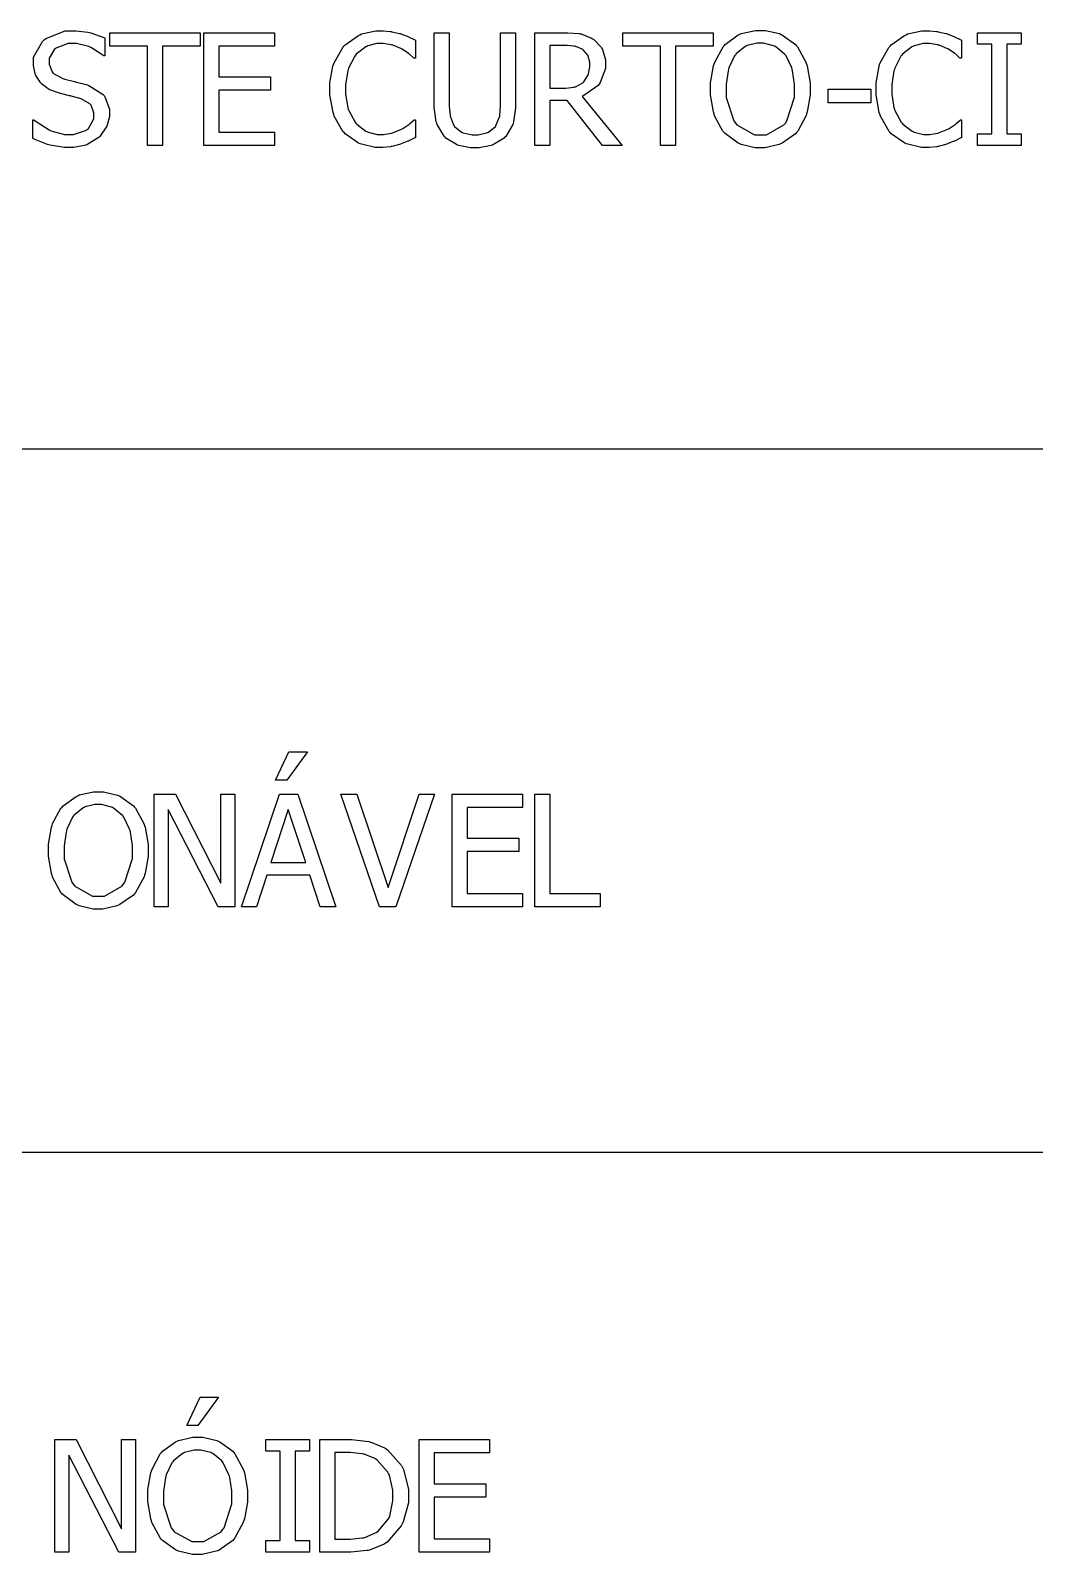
# Model space of a CAD drawing. Header units: millimetres. Extents: x 1974 to 2099, y 1386 to 1555.
# Drawn here: x 2073.512 to 2075.019, y 1483.985 to 1486.272 of the extents above; entities that cross this region are included whole.
import ezdxf

# ---------------------------------------------------------------- set-up
doc = ezdxf.new("R2010")
doc.units = ezdxf.units.MM
doc.layers.add('TEXTO', color=4, linetype='Continuous')

msp = doc.modelspace()

# ---------------------------------------------------------------- linework, layer by layer
at = {"layer": 'TEXTO', "color": 0}
for p, q in [((2073.5352, 1486.2602), (2073.5639, 1486.2717)), ((2073.5639, 1486.2717), (2073.5735, 1486.2717)), ((2073.5735, 1486.2717), (2073.5802, 1486.2717)), ((2073.5802, 1486.2717), (2073.5982, 1486.2694)), ((2073.5982, 1486.2694), (2073.6004, 1486.2689)), ((2073.6004, 1486.2689), (2073.6024, 1486.2684)), ((2073.6024, 1486.2684), (2073.6219, 1486.2617)), ((2073.6308, 1486.2486), (2073.6308, 1486.2686)), ((2073.6308, 1486.2686), (2073.7666, 1486.2686)), ((2073.7666, 1486.2686), (2073.7666, 1486.2486)), ((2073.7722, 1486.0997), (2073.7722, 1486.2686)), ((2073.7722, 1486.2686), (2073.8779, 1486.2686)), ((2073.8779, 1486.2686), (2073.8779, 1486.2486)), ((2073.984, 1486.2504), (2074.004, 1486.2647)), ((2074.004, 1486.2647), (2074.0063, 1486.2657)), ((2074.0063, 1486.2657), (2074.0086, 1486.2668)), ((2074.0086, 1486.2668), (2074.0301, 1486.2717)), ((2074.0301, 1486.2717), (2074.0373, 1486.2717)), ((2074.0373, 1486.2717), (2074.0413, 1486.2717)), ((2074.0413, 1486.2717), (2074.0519, 1486.2707)), ((2074.0519, 1486.2707), (2074.0532, 1486.2704)), ((2074.0532, 1486.2704), (2074.0544, 1486.2702)), ((2074.0544, 1486.2702), (2074.0659, 1486.2676)), ((2074.0659, 1486.2676), (2074.067, 1486.2673)), ((2074.067, 1486.2673), (2074.0679, 1486.2671)), ((2074.0679, 1486.2671), (2074.0773, 1486.2635)), ((2074.0773, 1486.2635), (2074.0782, 1486.263)), ((2074.0782, 1486.263), (2074.0791, 1486.2626)), ((2074.0791, 1486.2626), (2074.0885, 1486.2579)), ((2074.1179, 1486.1633), (2074.1179, 1486.2686)), ((2074.1179, 1486.2686), (2074.1403, 1486.2686)), ((2074.1403, 1486.2686), (2074.1403, 1486.1633)), ((2074.2175, 1486.1627), (2074.2175, 1486.2686)), ((2074.2175, 1486.2686), (2074.24, 1486.2686)), ((2074.24, 1486.2686), (2074.24, 1486.1633)), ((2074.269, 1486.0997), (2074.269, 1486.2686)), ((2074.269, 1486.2686), (2074.3125, 1486.2686)), ((2074.3125, 1486.2686), (2074.3185, 1486.2686)), ((2074.3185, 1486.2686), (2074.3352, 1486.2673)), ((2074.3352, 1486.2673), (2074.3369, 1486.2671)), ((2074.3369, 1486.2671), (2074.3384, 1486.2668)), ((2074.3384, 1486.2668), (2074.3539, 1486.2607)), ((2074.4007, 1486.2486), (2074.4007, 1486.2686)), ((2074.4007, 1486.2686), (2074.5366, 1486.2686)), ((2074.5366, 1486.2686), (2074.5366, 1486.2486)), ((2074.5544, 1486.2511), (2074.5741, 1486.2653)), ((2074.5741, 1486.2653), (2074.5764, 1486.2663)), ((2074.5764, 1486.2663), (2074.5786, 1486.2673)), ((2074.5786, 1486.2673), (2074.6, 1486.2721)), ((2074.6, 1486.2721), (2074.6072, 1486.2721)), ((2074.6072, 1486.2721), (2074.6149, 1486.2721)), ((2074.6149, 1486.2721), (2074.636, 1486.2673)), ((2074.636, 1486.2673), (2074.6383, 1486.2662)), ((2074.6383, 1486.2662), (2074.6405, 1486.2652)), ((2074.6405, 1486.2652), (2074.6599, 1486.2511)), ((2074.8036, 1486.2504), (2074.8236, 1486.2647)), ((2074.8236, 1486.2647), (2074.8259, 1486.2657)), ((2074.8259, 1486.2657), (2074.8281, 1486.2668)), ((2074.8281, 1486.2668), (2074.8497, 1486.2717)), ((2074.8497, 1486.2717), (2074.8569, 1486.2717)), ((2074.8569, 1486.2717), (2074.8608, 1486.2717)), ((2074.8608, 1486.2717), (2074.8715, 1486.2707)), ((2074.8715, 1486.2707), (2074.8728, 1486.2704)), ((2074.8728, 1486.2704), (2074.874, 1486.2702)), ((2074.874, 1486.2702), (2074.8856, 1486.2676)), ((2074.8856, 1486.2676), (2074.8867, 1486.2673)), ((2074.8867, 1486.2673), (2074.8875, 1486.2671)), ((2074.8875, 1486.2671), (2074.8968, 1486.2635)), ((2074.8968, 1486.2635), (2074.8978, 1486.263)), ((2074.8978, 1486.263), (2074.8987, 1486.2626)), ((2074.8987, 1486.2626), (2074.9081, 1486.2579)), ((2074.9329, 1486.2514), (2074.9329, 1486.2686)), ((2074.9329, 1486.2686), (2074.9985, 1486.2686)), ((2074.9985, 1486.2686), (2074.9985, 1486.2514)), ((2073.5166, 1486.232), (2073.5299, 1486.2555)), ((2073.5299, 1486.2555), (2073.5326, 1486.2578)), ((2073.5326, 1486.2578), (2073.5352, 1486.2602)), ((2073.548, 1486.2438), (2073.54, 1486.2303)), ((2073.5497, 1486.245), (2073.548, 1486.2438)), ((2073.5513, 1486.2462), (2073.5497, 1486.245)), ((2073.5686, 1486.2523), (2073.5513, 1486.2462)), ((2073.5749, 1486.2523), (2073.5686, 1486.2523)), ((2073.5809, 1486.2523), (2073.5749, 1486.2523)), ((2073.5993, 1486.2478), (2073.5809, 1486.2523)), ((2073.6014, 1486.2468), (2073.5993, 1486.2478)), ((2073.6035, 1486.2459), (2073.6014, 1486.2468)), ((2073.6207, 1486.2352), (2073.6035, 1486.2459)), ((2073.6219, 1486.2617), (2073.6237, 1486.2609)), ((2073.6237, 1486.2609), (2073.6237, 1486.2339)), ((2073.6875, 1486.2486), (2073.6308, 1486.2486)), ((2073.6875, 1486.0997), (2073.6875, 1486.2486)), ((2073.7666, 1486.2486), (2073.71, 1486.2486)), ((2073.71, 1486.2486), (2073.71, 1486.0997)), ((2073.8779, 1486.2486), (2073.7947, 1486.2486)), ((2073.7947, 1486.2486), (2073.7947, 1486.2024)), ((2073.9675, 1486.2236), (2073.9806, 1486.2465)), ((2073.9806, 1486.2465), (2073.9824, 1486.2484)), ((2073.9824, 1486.2484), (2073.984, 1486.2504)), ((2074.015, 1486.2475), (2074.0009, 1486.2365)), ((2074.0166, 1486.2481), (2074.015, 1486.2475)), ((2074.0182, 1486.2489), (2074.0166, 1486.2481)), ((2074.0319, 1486.2525), (2074.0182, 1486.2489)), ((2074.0371, 1486.2525), (2074.0319, 1486.2525)), ((2074.0412, 1486.2525), (2074.0371, 1486.2525)), ((2074.0534, 1486.2507), (2074.0412, 1486.2525)), ((2074.0547, 1486.2502), (2074.0534, 1486.2507)), ((2074.0559, 1486.2499), (2074.0547, 1486.2502)), ((2074.0677, 1486.245), (2074.0559, 1486.2499)), ((2074.0687, 1486.2445), (2074.0677, 1486.245)), ((2074.0698, 1486.2439), (2074.0687, 1486.2445)), ((2074.0793, 1486.2376), (2074.0698, 1486.2439)), ((2074.0885, 1486.2579), (2074.0895, 1486.2573)), ((2074.0895, 1486.2573), (2074.0895, 1486.2303)), ((2074.3137, 1486.2493), (2074.2914, 1486.2493)), ((2074.2914, 1486.2493), (2074.2914, 1486.1855)), ((2074.3173, 1486.2493), (2074.3137, 1486.2493)), ((2074.3283, 1486.2483), (2074.3173, 1486.2493)), ((2074.3294, 1486.2481), (2074.3283, 1486.2483)), ((2074.3305, 1486.2478), (2074.3294, 1486.2481)), ((2074.3397, 1486.2442), (2074.3305, 1486.2478)), ((2074.3406, 1486.2435), (2074.3397, 1486.2442)), ((2074.3414, 1486.243), (2074.3406, 1486.2435)), ((2074.3481, 1486.2352), (2074.3414, 1486.243)), ((2074.3539, 1486.2607), (2074.3555, 1486.2597)), ((2074.3555, 1486.2597), (2074.3569, 1486.2588)), ((2074.3569, 1486.2588), (2074.3686, 1486.2466)), ((2074.3686, 1486.2466), (2074.3695, 1486.245)), ((2074.3695, 1486.245), (2074.3703, 1486.2435)), ((2074.3703, 1486.2435), (2074.3747, 1486.2281)), ((2074.4575, 1486.2486), (2074.4007, 1486.2486)), ((2074.4575, 1486.0997), (2074.4575, 1486.2486)), ((2074.5366, 1486.2486), (2074.4799, 1486.2486)), ((2074.4799, 1486.2486), (2074.4799, 1486.0997)), ((2074.5387, 1486.2243), (2074.5512, 1486.2473)), ((2074.5512, 1486.2473), (2074.5528, 1486.2492)), ((2074.5528, 1486.2492), (2074.5544, 1486.2511)), ((2074.5844, 1486.2478), (2074.5709, 1486.2368)), ((2074.5859, 1486.2485), (2074.5844, 1486.2478)), ((2074.5874, 1486.2493), (2074.5859, 1486.2485)), ((2074.6019, 1486.2528), (2074.5874, 1486.2493)), ((2074.6073, 1486.2528), (2074.6019, 1486.2528)), ((2074.6121, 1486.2528), (2074.6073, 1486.2528)), ((2074.6269, 1486.2492), (2074.6121, 1486.2528)), ((2074.6286, 1486.2484), (2074.6269, 1486.2492)), ((2074.6301, 1486.2478), (2074.6286, 1486.2484)), ((2074.6435, 1486.2367), (2074.6301, 1486.2478)), ((2074.6599, 1486.2511), (2074.6616, 1486.2492)), ((2074.6616, 1486.2492), (2074.6631, 1486.2473)), ((2074.6616, 1486.2492), (2074.6616, 1486.2492)), ((2074.6631, 1486.2473), (2074.6756, 1486.2245)), ((2074.7871, 1486.2236), (2074.8002, 1486.2465)), ((2074.8002, 1486.2465), (2074.8019, 1486.2484)), ((2074.8019, 1486.2484), (2074.8036, 1486.2504)), ((2074.8346, 1486.2475), (2074.8205, 1486.2365)), ((2074.8362, 1486.2481), (2074.8346, 1486.2475)), ((2074.8378, 1486.2489), (2074.8362, 1486.2481)), ((2074.8515, 1486.2525), (2074.8378, 1486.2489)), ((2074.8567, 1486.2525), (2074.8515, 1486.2525)), ((2074.8608, 1486.2525), (2074.8567, 1486.2525)), ((2074.873, 1486.2507), (2074.8608, 1486.2525)), ((2074.8742, 1486.2502), (2074.873, 1486.2507)), ((2074.8755, 1486.2499), (2074.8742, 1486.2502)), ((2074.8872, 1486.245), (2074.8755, 1486.2499)), ((2074.8883, 1486.2445), (2074.8872, 1486.245)), ((2074.8894, 1486.2439), (2074.8883, 1486.2445)), ((2074.8989, 1486.2376), (2074.8894, 1486.2439)), ((2074.9081, 1486.2579), (2074.9091, 1486.2573)), ((2074.9091, 1486.2573), (2074.9091, 1486.2303)), ((2074.9545, 1486.2514), (2074.9329, 1486.2514)), ((2074.9545, 1486.117), (2074.9545, 1486.2514)), ((2074.9985, 1486.2514), (2074.977, 1486.2514)), ((2074.977, 1486.2514), (2074.977, 1486.117)), ((2073.5166, 1486.2234), (2073.5166, 1486.232)), ((2073.5166, 1486.2194), (2073.5166, 1486.2234)), ((2073.519, 1486.2072), (2073.5166, 1486.2194)), ((2073.54, 1486.2303), (2073.54, 1486.2257)), ((2073.54, 1486.2257), (2073.54, 1486.2214)), ((2073.54, 1486.2214), (2073.5447, 1486.2098)), ((2073.6221, 1486.2339), (2073.6207, 1486.2352)), ((2073.6237, 1486.2339), (2073.6221, 1486.2339)), ((2073.9613, 1486.1933), (2073.9657, 1486.2183)), ((2073.9657, 1486.2183), (2073.9667, 1486.2209)), ((2073.9667, 1486.2209), (2073.9675, 1486.2236)), ((2073.9985, 1486.2337), (2073.9893, 1486.2157)), ((2073.9998, 1486.235), (2073.9985, 1486.2337)), ((2074.0009, 1486.2365), (2073.9998, 1486.235)), ((2074.0801, 1486.2369), (2074.0793, 1486.2376)), ((2074.0808, 1486.2363), (2074.0801, 1486.2369)), ((2074.0872, 1486.2307), (2074.0808, 1486.2363)), ((2074.0876, 1486.2303), (2074.0872, 1486.2307)), ((2074.0895, 1486.2303), (2074.0876, 1486.2303)), ((2074.3486, 1486.2342), (2074.3481, 1486.2352)), ((2074.349, 1486.2333), (2074.3486, 1486.2342)), ((2074.3512, 1486.2243), (2074.349, 1486.2333)), ((2074.3493, 1486.2068), (2074.3512, 1486.2176)), ((2074.3512, 1486.2211), (2074.3512, 1486.2243)), ((2074.3512, 1486.2176), (2074.3512, 1486.2211)), ((2074.3512, 1486.2211), (2074.3512, 1486.2211)), ((2074.3747, 1486.2281), (2074.3747, 1486.2228)), ((2074.3747, 1486.2228), (2074.3747, 1486.215)), ((2074.5326, 1486.1935), (2074.5369, 1486.219)), ((2074.5369, 1486.219), (2074.5378, 1486.2216)), ((2074.5378, 1486.2216), (2074.5387, 1486.2243)), ((2074.5685, 1486.2339), (2074.56, 1486.2158)), ((2074.5697, 1486.2352), (2074.5685, 1486.2339)), ((2074.5709, 1486.2368), (2074.5697, 1486.2352)), ((2074.6447, 1486.2352), (2074.6435, 1486.2367)), ((2074.6458, 1486.2339), (2074.6447, 1486.2352)), ((2074.6542, 1486.216), (2074.6458, 1486.2339)), ((2074.6756, 1486.2245), (2074.6766, 1486.2217)), ((2074.6766, 1486.2217), (2074.6775, 1486.219)), ((2074.6775, 1486.219), (2074.6819, 1486.1929)), ((2074.7809, 1486.1933), (2074.7853, 1486.2183)), ((2074.7853, 1486.2183), (2074.7862, 1486.2209)), ((2074.7862, 1486.2209), (2074.7871, 1486.2236)), ((2074.8181, 1486.2337), (2074.8088, 1486.2157)), ((2074.8193, 1486.235), (2074.8181, 1486.2337)), ((2074.8205, 1486.2365), (2074.8193, 1486.235)), ((2074.8997, 1486.2369), (2074.8989, 1486.2376)), ((2074.9004, 1486.2363), (2074.8997, 1486.2369)), ((2074.9067, 1486.2307), (2074.9004, 1486.2363)), ((2074.9072, 1486.2303), (2074.9067, 1486.2307)), ((2074.9091, 1486.2303), (2074.9072, 1486.2303)), ((2073.5195, 1486.206), (2073.519, 1486.2072)), ((2073.52, 1486.2047), (2073.5195, 1486.206)), ((2073.5268, 1486.1938), (2073.52, 1486.2047)), ((2073.5277, 1486.1929), (2073.5268, 1486.1938)), ((2073.5447, 1486.2098), (2073.5457, 1486.2086)), ((2073.5457, 1486.2086), (2073.5466, 1486.2076)), ((2073.5466, 1486.2076), (2073.5603, 1486.1998)), ((2073.5603, 1486.1998), (2073.5621, 1486.1993)), ((2073.5621, 1486.1993), (2073.5633, 1486.1991)), ((2073.5633, 1486.1991), (2073.5778, 1486.1955)), ((2073.5778, 1486.1955), (2073.5796, 1486.195)), ((2073.5796, 1486.195), (2073.5812, 1486.1945)), ((2073.5812, 1486.1945), (2073.5956, 1486.1909)), ((2073.7947, 1486.2024), (2073.8722, 1486.2024)), ((2073.8722, 1486.2024), (2073.8722, 1486.1824)), ((2073.988, 1486.2113), (2073.9847, 1486.1909)), ((2073.9887, 1486.2134), (2073.988, 1486.2113)), ((2073.9893, 1486.2157), (2073.9887, 1486.2134)), ((2074.3298, 1486.1876), (2074.3407, 1486.1934)), ((2074.3407, 1486.1934), (2074.3416, 1486.1943)), ((2074.3416, 1486.1943), (2074.3424, 1486.1952)), ((2074.3424, 1486.1952), (2074.3485, 1486.2046)), ((2074.3485, 1486.2046), (2074.3489, 1486.2057)), ((2074.3489, 1486.2057), (2074.3493, 1486.2068)), ((2074.3669, 1486.1938), (2074.3653, 1486.1917)), ((2074.3747, 1486.215), (2074.3669, 1486.1938)), ((2074.5326, 1486.1841), (2074.5326, 1486.1935)), ((2074.5588, 1486.2114), (2074.5559, 1486.191)), ((2074.5594, 1486.2136), (2074.5588, 1486.2114)), ((2074.56, 1486.2158), (2074.5594, 1486.2136)), ((2074.6549, 1486.2138), (2074.6542, 1486.216)), ((2074.6555, 1486.2117), (2074.6549, 1486.2138)), ((2074.6586, 1486.1916), (2074.6555, 1486.2117)), ((2074.8076, 1486.2113), (2074.8043, 1486.1909)), ((2074.8083, 1486.2134), (2074.8076, 1486.2113)), ((2074.8088, 1486.2157), (2074.8083, 1486.2134)), ((2073.5286, 1486.1919), (2073.5277, 1486.1929)), ((2073.5387, 1486.1843), (2073.5286, 1486.1919)), ((2073.5399, 1486.1836), (2073.5387, 1486.1843)), ((2073.5411, 1486.183), (2073.5399, 1486.1836)), ((2073.5541, 1486.1783), (2073.5411, 1486.183)), ((2073.5556, 1486.1779), (2073.5541, 1486.1783)), ((2073.5572, 1486.1775), (2073.5556, 1486.1779)), ((2073.5707, 1486.1742), (2073.5572, 1486.1775)), ((2073.5718, 1486.1739), (2073.5707, 1486.1742)), ((2073.5729, 1486.1737), (2073.5718, 1486.1739)), ((2073.5847, 1486.1705), (2073.5729, 1486.1737)), ((2073.5956, 1486.1909), (2073.5968, 1486.1905)), ((2073.5968, 1486.1905), (2073.5997, 1486.1896)), ((2073.5997, 1486.1896), (2073.6209, 1486.1762)), ((2073.6209, 1486.1762), (2073.6223, 1486.1744)), ((2073.6223, 1486.1744), (2073.6235, 1486.1727)), ((2073.6235, 1486.1727), (2073.6303, 1486.154)), ((2073.8722, 1486.1824), (2073.7947, 1486.1824)), ((2073.7947, 1486.1824), (2073.7947, 1486.1197)), ((2073.9613, 1486.184), (2073.9613, 1486.1933)), ((2073.9613, 1486.1753), (2073.9613, 1486.184)), ((2073.9659, 1486.1491), (2073.9613, 1486.1753)), ((2073.9847, 1486.1909), (2073.9847, 1486.184)), ((2073.9847, 1486.184), (2073.9847, 1486.1765)), ((2073.9847, 1486.1765), (2073.9881, 1486.1563)), ((2074.2914, 1486.1855), (2074.3112, 1486.1855)), ((2074.3112, 1486.1855), (2074.3154, 1486.1855)), ((2074.3154, 1486.1855), (2074.3272, 1486.187)), ((2074.3272, 1486.187), (2074.3285, 1486.1873)), ((2074.3285, 1486.1873), (2074.3298, 1486.1876)), ((2074.3423, 1486.1743), (2074.3396, 1486.1732)), ((2074.3396, 1486.1732), (2074.3997, 1486.0997)), ((2074.3396, 1486.1732), (2074.3396, 1486.1732)), ((2074.3636, 1486.1896), (2074.3423, 1486.1743)), ((2074.3653, 1486.1917), (2074.3636, 1486.1896)), ((2074.5326, 1486.1756), (2074.5326, 1486.1841)), ((2074.5369, 1486.1498), (2074.5326, 1486.1756)), ((2074.5559, 1486.191), (2074.5559, 1486.1841)), ((2074.5559, 1486.1841), (2074.5559, 1486.1714)), ((2074.5559, 1486.1714), (2074.5675, 1486.1363)), ((2074.6469, 1486.1363), (2074.6586, 1486.1722)), ((2074.6586, 1486.1841), (2074.6586, 1486.1916)), ((2074.6586, 1486.1722), (2074.6586, 1486.1841)), ((2074.6586, 1486.1841), (2074.6586, 1486.1841)), ((2074.6819, 1486.1749), (2074.6776, 1486.1498)), ((2074.6819, 1486.1929), (2074.6819, 1486.1841)), ((2074.6819, 1486.1841), (2074.6819, 1486.1749)), ((2074.709, 1486.1634), (2074.709, 1486.1839)), ((2074.709, 1486.1839), (2074.773, 1486.1839)), ((2074.773, 1486.1839), (2074.773, 1486.1634)), ((2074.773, 1486.1839), (2074.773, 1486.1839)), ((2074.7809, 1486.184), (2074.7809, 1486.1933)), ((2074.7809, 1486.1753), (2074.7809, 1486.184)), ((2074.7855, 1486.1491), (2074.7809, 1486.1753)), ((2074.8043, 1486.1909), (2074.8043, 1486.184)), ((2074.8043, 1486.184), (2074.8043, 1486.1765)), ((2074.8043, 1486.1765), (2074.8077, 1486.1563)), ((2073.5861, 1486.1701), (2073.5847, 1486.1705)), ((2073.5878, 1486.1696), (2073.5861, 1486.1701)), ((2073.6011, 1486.1618), (2073.5878, 1486.1696)), ((2073.602, 1486.1608), (2073.6011, 1486.1618)), ((2073.6028, 1486.1598), (2073.602, 1486.1608)), ((2073.6069, 1486.1485), (2073.6028, 1486.1598)), ((2073.6069, 1486.1444), (2073.6069, 1486.1485)), ((2073.6303, 1486.154), (2073.6303, 1486.1478)), ((2073.6303, 1486.1478), (2073.6303, 1486.1429)), ((2073.9669, 1486.1463), (2073.9659, 1486.1491)), ((2073.9881, 1486.1563), (2073.9889, 1486.1541)), ((2073.9889, 1486.1541), (2073.9895, 1486.1521)), ((2073.9895, 1486.1521), (2073.9991, 1486.1344)), ((2074.1179, 1486.1563), (2074.1179, 1486.1633)), ((2074.1208, 1486.1351), (2074.1179, 1486.1563)), ((2074.1403, 1486.1633), (2074.1403, 1486.1584)), ((2074.1403, 1486.1584), (2074.1415, 1486.1449)), ((2074.2163, 1486.1449), (2074.2175, 1486.1583)), ((2074.2175, 1486.1583), (2074.2175, 1486.1627)), ((2074.24, 1486.1558), (2074.237, 1486.1352)), ((2074.24, 1486.1633), (2074.24, 1486.1558)), ((2074.3171, 1486.1668), (2074.2914, 1486.1668)), ((2074.2914, 1486.1668), (2074.2914, 1486.0997)), ((2074.3705, 1486.0997), (2074.3171, 1486.1668)), ((2074.5378, 1486.147), (2074.5369, 1486.1498)), ((2074.6776, 1486.1498), (2074.6767, 1486.147)), ((2074.773, 1486.1634), (2074.709, 1486.1634)), ((2074.7864, 1486.1463), (2074.7855, 1486.1491)), ((2074.8077, 1486.1563), (2074.8085, 1486.1541)), ((2074.8085, 1486.1541), (2074.8091, 1486.1521)), ((2074.8091, 1486.1521), (2074.8186, 1486.1344)), ((2073.5155, 1486.1098), (2073.5155, 1486.1379)), ((2073.5155, 1486.1379), (2073.517, 1486.1379)), ((2073.517, 1486.1379), (2073.5188, 1486.1363)), ((2073.5188, 1486.1363), (2073.5398, 1486.1228)), ((2073.5974, 1486.1239), (2073.599, 1486.1252)), ((2073.599, 1486.1252), (2073.6069, 1486.1396)), ((2073.6069, 1486.1396), (2073.6069, 1486.1444)), ((2073.6257, 1486.1268), (2073.6161, 1486.1131)), ((2073.6263, 1486.1283), (2073.6257, 1486.1268)), ((2073.6269, 1486.13), (2073.6263, 1486.1283)), ((2073.6303, 1486.1429), (2073.6269, 1486.13)), ((2073.9677, 1486.1436), (2073.9669, 1486.1463)), ((2073.9807, 1486.1207), (2073.9677, 1486.1436)), ((2073.9991, 1486.1344), (2074.0003, 1486.133)), ((2074.0003, 1486.133), (2074.0015, 1486.1316)), ((2074.0015, 1486.1316), (2074.0153, 1486.1211)), ((2074.0699, 1486.1244), (2074.0709, 1486.125)), ((2074.0709, 1486.125), (2074.0799, 1486.131)), ((2074.0799, 1486.131), (2074.0806, 1486.1316)), ((2074.0806, 1486.1316), (2074.0813, 1486.1323)), ((2074.0813, 1486.1323), (2074.0873, 1486.1375)), ((2074.0873, 1486.1375), (2074.0877, 1486.1379)), ((2074.0877, 1486.1379), (2074.0895, 1486.1379)), ((2074.0895, 1486.1379), (2074.0895, 1486.1111)), ((2074.1215, 1486.1329), (2074.1208, 1486.1351)), ((2074.1221, 1486.1308), (2074.1215, 1486.1329)), ((2074.1325, 1486.1133), (2074.1221, 1486.1308)), ((2074.1415, 1486.1449), (2074.1418, 1486.1436)), ((2074.1418, 1486.1436), (2074.142, 1486.1423)), ((2074.142, 1486.1423), (2074.1468, 1486.1303)), ((2074.1468, 1486.1303), (2074.1476, 1486.1292)), ((2074.1476, 1486.1292), (2074.1483, 1486.1281)), ((2074.1483, 1486.1281), (2074.1586, 1486.1195)), ((2074.199, 1486.1195), (2074.2096, 1486.1281)), ((2074.2096, 1486.1281), (2074.2104, 1486.1292)), ((2074.2104, 1486.1292), (2074.211, 1486.1303)), ((2074.211, 1486.1303), (2074.2158, 1486.1423)), ((2074.2158, 1486.1423), (2074.2161, 1486.1436)), ((2074.2161, 1486.1436), (2074.2163, 1486.1449)), ((2074.2359, 1486.131), (2074.2254, 1486.1132)), ((2074.2365, 1486.1331), (2074.2359, 1486.131)), ((2074.237, 1486.1352), (2074.2365, 1486.1331)), ((2074.5386, 1486.1442), (2074.5378, 1486.147)), ((2074.5511, 1486.1211), (2074.5386, 1486.1442)), ((2074.5675, 1486.1363), (2074.5698, 1486.1332)), ((2074.5698, 1486.1332), (2074.5721, 1486.1303)), ((2074.5721, 1486.1303), (2074.5984, 1486.1156)), ((2074.6166, 1486.1156), (2074.6424, 1486.1303)), ((2074.6424, 1486.1303), (2074.6447, 1486.1332)), ((2074.6447, 1486.1332), (2074.6469, 1486.1363)), ((2074.6758, 1486.1444), (2074.6632, 1486.1211)), ((2074.6767, 1486.147), (2074.6758, 1486.1444)), ((2074.7873, 1486.1436), (2074.7864, 1486.1463)), ((2074.8003, 1486.1207), (2074.7873, 1486.1436)), ((2074.8186, 1486.1344), (2074.8199, 1486.133)), ((2074.8199, 1486.133), (2074.8211, 1486.1316)), ((2074.8211, 1486.1316), (2074.8349, 1486.1211)), ((2074.8895, 1486.1244), (2074.8904, 1486.125)), ((2074.8904, 1486.125), (2074.8995, 1486.131)), ((2074.8995, 1486.131), (2074.9002, 1486.1316)), ((2074.9002, 1486.1316), (2074.9009, 1486.1323)), ((2074.9009, 1486.1323), (2074.9069, 1486.1375)), ((2074.9069, 1486.1375), (2074.9074, 1486.1379)), ((2074.9074, 1486.1379), (2074.9091, 1486.1379)), ((2074.9091, 1486.1379), (2074.9091, 1486.1111)), ((2073.5173, 1486.1089), (2073.5155, 1486.1098)), ((2073.5375, 1486.1012), (2073.5173, 1486.1089)), ((2073.5398, 1486.1228), (2073.5422, 1486.1218)), ((2073.5422, 1486.1218), (2073.5445, 1486.1208)), ((2073.5445, 1486.1208), (2073.5631, 1486.1161)), ((2073.5631, 1486.1161), (2073.5693, 1486.1161)), ((2073.5693, 1486.1161), (2073.5763, 1486.1161)), ((2073.5763, 1486.1161), (2073.5958, 1486.1226)), ((2073.5958, 1486.1226), (2073.5974, 1486.1239)), ((2073.6136, 1486.1108), (2073.5982, 1486.1013)), ((2073.615, 1486.1119), (2073.6136, 1486.1108)), ((2073.6161, 1486.1131), (2073.615, 1486.1119)), ((2073.7947, 1486.1197), (2073.8779, 1486.1197)), ((2073.8779, 1486.1197), (2073.8779, 1486.0997)), ((2073.9825, 1486.1188), (2073.9807, 1486.1207)), ((2073.9841, 1486.117), (2073.9825, 1486.1188)), ((2074.0042, 1486.1032), (2073.9841, 1486.117)), ((2074.0065, 1486.1022), (2074.0042, 1486.1032)), ((2074.0088, 1486.1013), (2074.0065, 1486.1022)), ((2074.0153, 1486.1211), (2074.0169, 1486.1203)), ((2074.0169, 1486.1203), (2074.0185, 1486.1196)), ((2074.0185, 1486.1196), (2074.0324, 1486.1161)), ((2074.0324, 1486.1161), (2074.0371, 1486.1161)), ((2074.0371, 1486.1161), (2074.0416, 1486.1161)), ((2074.0416, 1486.1161), (2074.0537, 1486.118)), ((2074.0537, 1486.118), (2074.0551, 1486.1184)), ((2074.0551, 1486.1184), (2074.0565, 1486.1188)), ((2074.0565, 1486.1188), (2074.0687, 1486.1239)), ((2074.0681, 1486.102), (2074.067, 1486.1015)), ((2074.0781, 1486.1058), (2074.0681, 1486.102)), ((2074.0687, 1486.1239), (2074.0699, 1486.1244)), ((2074.079, 1486.1062), (2074.0781, 1486.1058)), ((2074.0798, 1486.1066), (2074.079, 1486.1062)), ((2074.0885, 1486.1108), (2074.0798, 1486.1066)), ((2074.0895, 1486.1111), (2074.0885, 1486.1108)), ((2074.134, 1486.1118), (2074.1325, 1486.1133)), ((2074.1353, 1486.1105), (2074.134, 1486.1118)), ((2074.1511, 1486.1008), (2074.1353, 1486.1105)), ((2074.1586, 1486.1195), (2074.1599, 1486.1189)), ((2074.1599, 1486.1189), (2074.1612, 1486.1183)), ((2074.1612, 1486.1183), (2074.1745, 1486.1154)), ((2074.1745, 1486.1154), (2074.1789, 1486.1154)), ((2074.1789, 1486.1154), (2074.1836, 1486.1154)), ((2074.1836, 1486.1154), (2074.1962, 1486.1183)), ((2074.1962, 1486.1183), (2074.1976, 1486.1189)), ((2074.1976, 1486.1189), (2074.199, 1486.1195)), ((2074.2226, 1486.1105), (2074.2069, 1486.1008)), ((2074.224, 1486.1118), (2074.2226, 1486.1105)), ((2074.2254, 1486.1132), (2074.224, 1486.1118)), ((2074.5527, 1486.1192), (2074.5511, 1486.1211)), ((2074.5544, 1486.1174), (2074.5527, 1486.1192)), ((2074.574, 1486.103), (2074.5544, 1486.1174)), ((2074.5763, 1486.102), (2074.574, 1486.103)), ((2074.5785, 1486.1011), (2074.5763, 1486.102)), ((2074.5984, 1486.1156), (2074.6073, 1486.1156)), ((2074.6073, 1486.1156), (2074.6166, 1486.1156)), ((2074.6397, 1486.1028), (2074.6375, 1486.1018)), ((2074.6598, 1486.1172), (2074.6397, 1486.1028)), ((2074.6616, 1486.1192), (2074.6598, 1486.1172)), ((2074.6632, 1486.1211), (2074.6616, 1486.1192)), ((2074.802, 1486.1188), (2074.8003, 1486.1207)), ((2074.8037, 1486.117), (2074.802, 1486.1188)), ((2074.8238, 1486.1032), (2074.8037, 1486.117)), ((2074.8261, 1486.1022), (2074.8238, 1486.1032)), ((2074.8283, 1486.1013), (2074.8261, 1486.1022)), ((2074.8349, 1486.1211), (2074.8365, 1486.1203)), ((2074.8365, 1486.1203), (2074.838, 1486.1196)), ((2074.838, 1486.1196), (2074.852, 1486.1161)), ((2074.852, 1486.1161), (2074.8567, 1486.1161)), ((2074.8567, 1486.1161), (2074.8611, 1486.1161)), ((2074.8611, 1486.1161), (2074.8733, 1486.118)), ((2074.8733, 1486.118), (2074.8747, 1486.1184)), ((2074.8747, 1486.1184), (2074.8761, 1486.1188)), ((2074.8761, 1486.1188), (2074.8883, 1486.1239)), ((2074.8878, 1486.102), (2074.8867, 1486.1015)), ((2074.8977, 1486.1058), (2074.8878, 1486.102)), ((2074.8883, 1486.1239), (2074.8895, 1486.1244)), ((2074.8986, 1486.1062), (2074.8977, 1486.1058)), ((2074.8994, 1486.1066), (2074.8986, 1486.1062)), ((2074.9081, 1486.1108), (2074.8994, 1486.1066)), ((2074.9091, 1486.1111), (2074.9081, 1486.1108)), ((2074.9329, 1486.0997), (2074.9329, 1486.117)), ((2074.9329, 1486.117), (2074.9545, 1486.117)), ((2074.977, 1486.117), (2074.9985, 1486.117)), ((2074.9985, 1486.117), (2074.9985, 1486.0997)), ((2074.9985, 1486.117), (2074.9985, 1486.117)), ((2073.5396, 1486.1005), (2073.5375, 1486.1012)), ((2073.5417, 1486.0999), (2073.5396, 1486.1005)), ((2073.563, 1486.0967), (2073.5417, 1486.0999)), ((2073.5709, 1486.0967), (2073.563, 1486.0967)), ((2073.5768, 1486.0967), (2073.5709, 1486.0967)), ((2073.5709, 1486.0967), (2073.5709, 1486.0967)), ((2073.5948, 1486.1), (2073.5768, 1486.0967)), ((2073.5966, 1486.1007), (2073.5948, 1486.1)), ((2073.5982, 1486.1013), (2073.5966, 1486.1007)), ((2073.71, 1486.0997), (2073.6875, 1486.0997)), ((2073.71, 1486.0997), (2073.71, 1486.0997)), ((2073.8779, 1486.0997), (2073.7722, 1486.0997)), ((2073.8779, 1486.0997), (2073.8779, 1486.0997)), ((2074.0293, 1486.0967), (2074.0088, 1486.1013)), ((2074.037, 1486.0967), (2074.0293, 1486.0967)), ((2074.0408, 1486.0967), (2074.037, 1486.0967)), ((2074.037, 1486.0967), (2074.037, 1486.0967)), ((2074.0523, 1486.0977), (2074.0408, 1486.0967)), ((2074.0534, 1486.0979), (2074.0523, 1486.0977)), ((2074.0544, 1486.0982), (2074.0534, 1486.0979)), ((2074.0657, 1486.1012), (2074.0544, 1486.0982)), ((2074.067, 1486.1015), (2074.0657, 1486.1012)), ((2074.1529, 1486.1001), (2074.1511, 1486.1008)), ((2074.1548, 1486.0995), (2074.1529, 1486.1001)), ((2074.1724, 1486.0962), (2074.1548, 1486.0995)), ((2074.1789, 1486.0962), (2074.1724, 1486.0962)), ((2074.185, 1486.0962), (2074.1789, 1486.0962)), ((2074.1789, 1486.0962), (2074.1789, 1486.0962)), ((2074.2033, 1486.0995), (2074.185, 1486.0962)), ((2074.2051, 1486.1001), (2074.2033, 1486.0995)), ((2074.2069, 1486.1008), (2074.2051, 1486.1001)), ((2074.2914, 1486.0997), (2074.269, 1486.0997)), ((2074.3997, 1486.0997), (2074.3705, 1486.0997)), ((2074.4799, 1486.0997), (2074.4575, 1486.0997)), ((2074.4799, 1486.0997), (2074.4799, 1486.0997)), ((2074.5994, 1486.0962), (2074.5785, 1486.1011)), ((2074.6072, 1486.0962), (2074.5994, 1486.0962)), ((2074.6141, 1486.0962), (2074.6072, 1486.0962)), ((2074.6352, 1486.101), (2074.6141, 1486.0962)), ((2074.6375, 1486.1018), (2074.6352, 1486.101)), ((2074.8489, 1486.0967), (2074.8283, 1486.1013)), ((2074.8566, 1486.0967), (2074.8489, 1486.0967)), ((2074.8604, 1486.0967), (2074.8566, 1486.0967)), ((2074.8566, 1486.0967), (2074.8566, 1486.0967)), ((2074.8719, 1486.0977), (2074.8604, 1486.0967)), ((2074.873, 1486.0979), (2074.8719, 1486.0977)), ((2074.8739, 1486.0982), (2074.873, 1486.0979)), ((2074.8854, 1486.1012), (2074.8739, 1486.0982)), ((2074.8867, 1486.1015), (2074.8854, 1486.1012)), ((2074.9985, 1486.0997), (2074.9329, 1486.0997)), ((2098.7779, 1485.644), (2069.8934, 1485.644)), ((2073.8796, 1485.1473), (2073.8998, 1485.1897)), ((2073.9275, 1485.1897), (2073.8964, 1485.1473)), ((2073.8998, 1485.1897), (2073.9275, 1485.1897)), ((2073.8998, 1485.1897), (2073.8998, 1485.1897)), ((2073.8964, 1485.1473), (2073.8796, 1485.1473)), ((2073.5609, 1485.1087), (2073.5806, 1485.1228)), ((2073.5806, 1485.1228), (2073.5829, 1485.1238)), ((2073.5829, 1485.1238), (2073.5851, 1485.1249)), ((2073.5851, 1485.1249), (2073.6065, 1485.1297)), ((2073.6065, 1485.1297), (2073.6136, 1485.1297)), ((2073.6136, 1485.1297), (2073.6214, 1485.1297)), ((2073.6214, 1485.1297), (2073.6424, 1485.1248)), ((2073.6424, 1485.1248), (2073.6448, 1485.1238)), ((2073.6448, 1485.1238), (2073.647, 1485.1228)), ((2073.647, 1485.1228), (2073.6664, 1485.1086)), ((2073.6977, 1484.9573), (2073.6977, 1485.1262)), ((2073.6977, 1485.1262), (2073.7296, 1485.1262)), ((2073.7296, 1485.1262), (2073.7976, 1484.9925)), ((2073.7976, 1484.9925), (2073.7976, 1485.1262)), ((2073.7976, 1485.1262), (2073.8185, 1485.1262)), ((2073.8185, 1485.1262), (2073.8185, 1484.9573)), ((2073.8185, 1485.1262), (2073.8185, 1485.1262)), ((2073.8285, 1484.9573), (2073.8855, 1485.1262)), ((2073.8855, 1485.1262), (2073.9131, 1485.1262)), ((2073.9131, 1485.1262), (2073.9701, 1484.9573)), ((2074.0357, 1484.9573), (2073.9777, 1485.1262)), ((2073.9777, 1485.1262), (2074.0018, 1485.1262)), ((2074.0018, 1485.1262), (2074.0485, 1484.986)), ((2074.0485, 1484.986), (2074.0952, 1485.1262)), ((2074.1181, 1485.1262), (2074.0601, 1484.9573)), ((2074.0952, 1485.1262), (2074.1181, 1485.1262)), ((2074.0952, 1485.1262), (2074.0952, 1485.1262)), ((2074.1447, 1484.9573), (2074.1447, 1485.1262)), ((2074.1447, 1485.1262), (2074.2503, 1485.1262)), ((2074.2503, 1485.1262), (2074.2503, 1485.1063)), ((2074.2689, 1484.9573), (2074.2689, 1485.1262)), ((2074.2689, 1485.1262), (2074.2914, 1485.1262)), ((2074.2914, 1485.1262), (2074.2914, 1484.9773)), ((2073.5451, 1485.0819), (2073.5577, 1485.1049)), ((2073.5577, 1485.1049), (2073.5593, 1485.1067)), ((2073.5593, 1485.1067), (2073.5609, 1485.1087)), ((2073.5908, 1485.1054), (2073.5774, 1485.0944)), ((2073.5924, 1485.1061), (2073.5908, 1485.1054)), ((2073.5938, 1485.1069), (2073.5924, 1485.1061)), ((2073.6084, 1485.1104), (2073.5938, 1485.1069)), ((2073.6137, 1485.1104), (2073.6084, 1485.1104)), ((2073.6186, 1485.1104), (2073.6137, 1485.1104)), ((2073.6334, 1485.1067), (2073.6186, 1485.1104)), ((2073.6351, 1485.106), (2073.6334, 1485.1067)), ((2073.6366, 1485.1053), (2073.6351, 1485.106)), ((2073.65, 1485.0943), (2073.6366, 1485.1053)), ((2073.6664, 1485.1086), (2073.6681, 1485.1067)), ((2073.6681, 1485.1067), (2073.6696, 1485.1049)), ((2073.6681, 1485.1067), (2073.6681, 1485.1067)), ((2073.6696, 1485.1049), (2073.6821, 1485.082)), ((2073.7934, 1484.9573), (2073.7187, 1485.103)), ((2073.7187, 1485.103), (2073.7187, 1484.9573)), ((2073.8988, 1485.1033), (2073.8727, 1485.0237)), ((2073.9249, 1485.0237), (2073.8988, 1485.1033)), ((2074.2503, 1485.1063), (2074.1672, 1485.1063)), ((2074.1672, 1485.1063), (2074.1672, 1485.0599)), ((2073.539, 1485.0511), (2073.5434, 1485.0765)), ((2073.5434, 1485.0765), (2073.5443, 1485.0791)), ((2073.5443, 1485.0791), (2073.5451, 1485.0819)), ((2073.5665, 1485.0734), (2073.5659, 1485.0712)), ((2073.575, 1485.0915), (2073.5665, 1485.0734)), ((2073.5762, 1485.0929), (2073.575, 1485.0915)), ((2073.5774, 1485.0944), (2073.5762, 1485.0929)), ((2073.6512, 1485.0929), (2073.65, 1485.0943)), ((2073.6522, 1485.0915), (2073.6512, 1485.0929)), ((2073.6607, 1485.0736), (2073.6522, 1485.0915)), ((2073.6614, 1485.0715), (2073.6607, 1485.0736)), ((2073.6821, 1485.082), (2073.6831, 1485.0792)), ((2073.6831, 1485.0792), (2073.684, 1485.0765)), ((2073.684, 1485.0765), (2073.6884, 1485.0504)), ((2073.539, 1485.0417), (2073.539, 1485.0511)), ((2073.5653, 1485.0691), (2073.5624, 1485.0486)), ((2073.5659, 1485.0712), (2073.5653, 1485.0691)), ((2073.6619, 1485.0693), (2073.6614, 1485.0715)), ((2073.6651, 1485.0491), (2073.6619, 1485.0693)), ((2073.6884, 1485.0504), (2073.6884, 1485.0417)), ((2074.1672, 1485.0599), (2074.2446, 1485.0599)), ((2074.2446, 1485.0599), (2074.2446, 1485.0401)), ((2073.539, 1485.0332), (2073.539, 1485.0417)), ((2073.5434, 1485.0073), (2073.539, 1485.0332)), ((2073.5624, 1485.0486), (2073.5624, 1485.0417)), ((2073.5624, 1485.0417), (2073.5624, 1485.029)), ((2073.5624, 1485.029), (2073.574, 1484.9939)), ((2073.6534, 1484.9939), (2073.6651, 1485.0297)), ((2073.6651, 1485.0417), (2073.6651, 1485.0491)), ((2073.6651, 1485.0297), (2073.6651, 1485.0417)), ((2073.6651, 1485.0417), (2073.6651, 1485.0417)), ((2073.6884, 1485.0325), (2073.6841, 1485.0074)), ((2073.6884, 1485.0417), (2073.6884, 1485.0325)), ((2074.2446, 1485.0401), (2074.1672, 1485.0401)), ((2074.1672, 1485.0401), (2074.1672, 1484.9773)), ((2073.5443, 1485.0045), (2073.5434, 1485.0073)), ((2073.545, 1485.0018), (2073.5443, 1485.0045)), ((2073.6832, 1485.0046), (2073.6823, 1485.0019)), ((2073.6841, 1485.0074), (2073.6832, 1485.0046)), ((2073.8665, 1485.0045), (2073.8512, 1484.9573)), ((2073.9311, 1485.0045), (2073.8665, 1485.0045)), ((2073.8727, 1485.0237), (2073.9249, 1485.0237)), ((2073.8727, 1485.0237), (2073.8727, 1485.0237)), ((2073.9464, 1484.9573), (2073.9311, 1485.0045)), ((2073.5576, 1484.9787), (2073.545, 1485.0018)), ((2073.574, 1484.9939), (2073.5763, 1484.9908)), ((2073.5763, 1484.9908), (2073.5786, 1484.9879)), ((2073.5786, 1484.9879), (2073.6049, 1484.9732)), ((2073.6231, 1484.9732), (2073.6489, 1484.9879)), ((2073.6489, 1484.9879), (2073.6512, 1484.9908)), ((2073.6512, 1484.9908), (2073.6534, 1484.9939)), ((2073.6823, 1485.0019), (2073.6697, 1484.9787)), ((2073.5592, 1484.9768), (2073.5576, 1484.9787)), ((2073.5609, 1484.9749), (2073.5592, 1484.9768)), ((2073.5805, 1484.9606), (2073.5609, 1484.9749)), ((2073.5828, 1484.9596), (2073.5805, 1484.9606)), ((2073.585, 1484.9586), (2073.5828, 1484.9596)), ((2073.6059, 1484.9537), (2073.585, 1484.9586)), ((2073.6049, 1484.9732), (2073.6137, 1484.9732)), ((2073.6137, 1484.9732), (2073.6231, 1484.9732)), ((2073.6417, 1484.9585), (2073.6206, 1484.9537)), ((2073.644, 1484.9594), (2073.6417, 1484.9585)), ((2073.6462, 1484.9604), (2073.644, 1484.9594)), ((2073.6663, 1484.9748), (2073.6462, 1484.9604)), ((2073.6681, 1484.9768), (2073.6663, 1484.9748)), ((2073.6697, 1484.9787), (2073.6681, 1484.9768)), ((2074.1672, 1484.9773), (2074.2503, 1484.9773)), ((2074.2503, 1484.9773), (2074.2503, 1484.9573)), ((2074.2914, 1484.9773), (2074.3669, 1484.9773)), ((2074.3669, 1484.9773), (2074.3669, 1484.9573)), ((2074.3669, 1484.9773), (2074.3669, 1484.9773)), ((2073.6136, 1484.9537), (2073.6059, 1484.9537)), ((2073.6206, 1484.9537), (2073.6136, 1484.9537)), ((2073.7187, 1484.9573), (2073.6977, 1484.9573)), ((2073.8185, 1484.9573), (2073.7934, 1484.9573)), ((2073.8512, 1484.9573), (2073.8285, 1484.9573)), ((2073.8512, 1484.9573), (2073.8512, 1484.9573)), ((2073.9701, 1484.9573), (2073.9464, 1484.9573)), ((2074.0601, 1484.9573), (2074.0357, 1484.9573)), ((2074.2503, 1484.9573), (2074.1447, 1484.9573)), ((2074.2503, 1484.9573), (2074.2503, 1484.9573)), ((2074.3669, 1484.9573), (2074.2689, 1484.9573)), ((2098.7779, 1484.5882), (2069.8934, 1484.5882)), ((2073.7463, 1484.1787), (2073.7666, 1484.2211)), ((2073.7943, 1484.2211), (2073.7632, 1484.1787)), ((2073.7666, 1484.2211), (2073.7943, 1484.2211)), ((2073.7666, 1484.2211), (2073.7666, 1484.2211)), ((2073.7341, 1484.1563), (2073.7556, 1484.1612)), ((2073.7632, 1484.1787), (2073.7463, 1484.1787)), ((2073.7556, 1484.1612), (2073.7628, 1484.1612)), ((2073.7628, 1484.1612), (2073.7705, 1484.1612)), ((2073.7705, 1484.1612), (2073.7915, 1484.1563)), ((2073.5486, 1483.9887), (2073.5486, 1484.1576)), ((2073.5486, 1484.1576), (2073.5806, 1484.1576)), ((2073.5806, 1484.1576), (2073.6485, 1484.0239)), ((2073.6485, 1484.0239), (2073.6485, 1484.1576)), ((2073.6485, 1484.1576), (2073.6695, 1484.1576)), ((2073.6695, 1484.1576), (2073.6695, 1483.9887)), ((2073.6695, 1484.1576), (2073.6695, 1484.1576)), ((2073.6943, 1484.1132), (2073.7067, 1484.1363)), ((2073.7067, 1484.1363), (2073.7083, 1484.1382)), ((2073.7083, 1484.1382), (2073.7099, 1484.1401)), ((2073.7099, 1484.1401), (2073.7296, 1484.1543)), ((2073.7399, 1484.1368), (2073.7265, 1484.1258)), ((2073.7296, 1484.1543), (2073.7319, 1484.1553)), ((2073.7319, 1484.1553), (2073.7341, 1484.1563)), ((2073.7414, 1484.1375), (2073.7399, 1484.1368)), ((2073.7429, 1484.1383), (2073.7414, 1484.1375)), ((2073.7574, 1484.1418), (2073.7429, 1484.1383)), ((2073.7629, 1484.1418), (2073.7574, 1484.1418)), ((2073.7677, 1484.1418), (2073.7629, 1484.1418)), ((2073.7824, 1484.1382), (2073.7677, 1484.1418)), ((2073.7841, 1484.1374), (2073.7824, 1484.1382)), ((2073.7856, 1484.1368), (2073.7841, 1484.1374)), ((2073.7991, 1484.1258), (2073.7856, 1484.1368)), ((2073.7915, 1484.1563), (2073.7938, 1484.1551)), ((2073.7938, 1484.1551), (2073.796, 1484.1542)), ((2073.796, 1484.1542), (2073.8155, 1484.1401)), ((2073.8155, 1484.1401), (2073.8172, 1484.1382)), ((2073.8172, 1484.1382), (2073.8187, 1484.1363)), ((2073.8172, 1484.1382), (2073.8172, 1484.1382)), ((2073.8187, 1484.1363), (2073.8311, 1484.1135)), ((2073.8649, 1484.1404), (2073.8649, 1484.1576)), ((2073.8649, 1484.1576), (2073.9305, 1484.1576)), ((2073.8864, 1484.1404), (2073.8649, 1484.1404)), ((2073.8864, 1484.006), (2073.8864, 1484.1404)), ((2073.9305, 1484.1404), (2073.9089, 1484.1404)), ((2073.9089, 1484.1404), (2073.9089, 1484.006)), ((2073.9305, 1484.1576), (2073.9305, 1484.1404)), ((2073.9461, 1483.9887), (2073.9461, 1484.1576)), ((2073.9461, 1484.1576), (2073.9845, 1484.1576)), ((2073.9857, 1484.1384), (2073.9685, 1484.1384)), ((2073.9685, 1484.1384), (2073.9685, 1484.008)), ((2073.9845, 1484.1576), (2073.9938, 1484.1576)), ((2073.9916, 1484.1384), (2073.9857, 1484.1384)), ((2074.0093, 1484.1363), (2073.9916, 1484.1384)), ((2073.9938, 1484.1576), (2074.0195, 1484.1547)), ((2074.0111, 1484.136), (2074.0093, 1484.1363)), ((2074.0127, 1484.1356), (2074.0111, 1484.136)), ((2074.0287, 1484.1291), (2074.0127, 1484.1356)), ((2074.0195, 1484.1547), (2074.0219, 1484.154)), ((2074.0219, 1484.154), (2074.0241, 1484.1534)), ((2074.0241, 1484.1534), (2074.0433, 1484.1453)), ((2074.0433, 1484.1453), (2074.045, 1484.1442)), ((2074.045, 1484.1442), (2074.0477, 1484.1425)), ((2074.0477, 1484.1425), (2074.0687, 1484.1186)), ((2074.0951, 1483.9887), (2074.0951, 1484.1576)), ((2074.0951, 1484.1576), (2074.2008, 1484.1576)), ((2074.2008, 1484.1376), (2074.1176, 1484.1376)), ((2074.1176, 1484.1376), (2074.1176, 1484.0913)), ((2074.2008, 1484.1576), (2074.2008, 1484.1376)), ((2073.6443, 1483.9887), (2073.5697, 1484.1344)), ((2073.5697, 1484.1344), (2073.5697, 1483.9887)), ((2073.6934, 1484.1105), (2073.6943, 1484.1132)), ((2073.7241, 1484.1228), (2073.7156, 1484.1048)), ((2073.7253, 1484.1243), (2073.7241, 1484.1228)), ((2073.7265, 1484.1258), (2073.7253, 1484.1243)), ((2073.8003, 1484.1243), (2073.7991, 1484.1258)), ((2073.8013, 1484.123), (2073.8003, 1484.1243)), ((2073.8098, 1484.105), (2073.8013, 1484.123)), ((2073.8311, 1484.1135), (2073.8321, 1484.1106)), ((2074.0302, 1484.1281), (2074.0287, 1484.1291)), ((2074.0323, 1484.1268), (2074.0302, 1484.1281)), ((2074.0483, 1484.109), (2074.0323, 1484.1268)), ((2074.0687, 1484.1186), (2074.0703, 1484.1156)), ((2074.0703, 1484.1156), (2074.0717, 1484.1127)), ((2074.0717, 1484.1127), (2074.0792, 1484.083)), ((2073.688, 1484.0825), (2073.6924, 1484.1079)), ((2073.6924, 1484.1079), (2073.6934, 1484.1105)), ((2073.7143, 1484.1004), (2073.7114, 1484.08)), ((2073.715, 1484.1026), (2073.7143, 1484.1004)), ((2073.7156, 1484.1048), (2073.715, 1484.1026)), ((2073.8105, 1484.1029), (2073.8098, 1484.105)), ((2073.8111, 1484.1007), (2073.8105, 1484.1029)), ((2073.8141, 1484.0806), (2073.8111, 1484.1007)), ((2073.8321, 1484.1106), (2073.833, 1484.1079)), ((2073.833, 1484.1079), (2073.8374, 1484.0818)), ((2074.0494, 1484.1066), (2074.0483, 1484.109)), ((2074.0505, 1484.1044), (2074.0494, 1484.1066)), ((2074.0559, 1484.0817), (2074.0505, 1484.1044)), ((2074.1176, 1484.0913), (2074.195, 1484.0913)), ((2074.195, 1484.0913), (2074.195, 1484.0714)), ((2073.688, 1484.073), (2073.688, 1484.0825)), ((2073.688, 1484.0645), (2073.688, 1484.073)), ((2073.7114, 1484.08), (2073.7114, 1484.073)), ((2073.7114, 1484.073), (2073.7114, 1484.0604)), ((2073.8141, 1484.073), (2073.8141, 1484.0806)), ((2073.8141, 1484.0611), (2073.8141, 1484.073)), ((2073.8141, 1484.073), (2073.8141, 1484.073)), ((2073.8374, 1484.0818), (2073.8374, 1484.073)), ((2073.8374, 1484.073), (2073.8374, 1484.0639)), ((2074.0559, 1484.0734), (2074.0559, 1484.0817)), ((2074.0559, 1484.0657), (2074.0559, 1484.0734)), ((2074.0559, 1484.0734), (2074.0559, 1484.0734)), ((2074.0792, 1484.083), (2074.0792, 1484.073)), ((2074.0792, 1484.073), (2074.0792, 1484.0626)), ((2074.0792, 1484.073), (2074.0792, 1484.073)), ((2074.195, 1484.0714), (2074.1176, 1484.0714)), ((2074.1176, 1484.0714), (2074.1176, 1484.0087)), ((2073.6924, 1484.0388), (2073.688, 1484.0645)), ((2073.7114, 1484.0604), (2073.7231, 1484.0252)), ((2073.8024, 1484.0252), (2073.8141, 1484.0611)), ((2073.8374, 1484.0639), (2073.8331, 1484.0388)), ((2074.051, 1484.0426), (2074.0559, 1484.0657)), ((2074.0792, 1484.0626), (2074.0714, 1484.0344)), ((2073.6933, 1484.0359), (2073.6924, 1484.0388)), ((2073.6942, 1484.0332), (2073.6933, 1484.0359)), ((2073.7066, 1484.0101), (2073.6942, 1484.0332)), ((2073.7231, 1484.0252), (2073.7254, 1484.0222)), ((2073.7254, 1484.0222), (2073.7277, 1484.0193)), ((2073.7979, 1484.0193), (2073.8002, 1484.0222)), ((2073.8002, 1484.0222), (2073.8024, 1484.0252)), ((2073.8313, 1484.0333), (2073.8188, 1484.0101)), ((2073.8322, 1484.036), (2073.8313, 1484.0333)), ((2073.8331, 1484.0388), (2073.8322, 1484.036)), ((2074.0343, 1484.0206), (2074.0489, 1484.0383)), ((2074.0683, 1484.0282), (2074.0474, 1484.0039)), ((2074.0489, 1484.0383), (2074.05, 1484.0404)), ((2074.05, 1484.0404), (2074.051, 1484.0426)), ((2074.0699, 1484.0313), (2074.0683, 1484.0282)), ((2074.0714, 1484.0344), (2074.0699, 1484.0313)), ((2073.7082, 1484.0082), (2073.7066, 1484.0101)), ((2073.7099, 1484.0064), (2073.7082, 1484.0082)), ((2073.7295, 1483.992), (2073.7099, 1484.0064)), ((2073.7277, 1484.0193), (2073.754, 1484.0046)), ((2073.754, 1484.0046), (2073.7629, 1484.0046)), ((2073.7629, 1484.0046), (2073.7722, 1484.0046)), ((2073.7722, 1484.0046), (2073.7979, 1484.0193)), ((2073.8154, 1484.0062), (2073.7952, 1483.9918)), ((2073.8172, 1484.0082), (2073.8154, 1484.0062)), ((2073.8188, 1484.0101), (2073.8172, 1484.0082)), ((2073.8649, 1483.9887), (2073.8649, 1484.006)), ((2073.8649, 1484.006), (2073.8864, 1484.006)), ((2073.9089, 1484.006), (2073.9305, 1484.006)), ((2073.9305, 1484.006), (2073.9305, 1483.9887)), ((2073.9305, 1484.006), (2073.9305, 1484.006)), ((2073.9685, 1484.008), (2073.9857, 1484.008)), ((2073.9857, 1484.008), (2073.9922, 1484.008)), ((2073.9922, 1484.008), (2074.0099, 1484.01)), ((2074.0099, 1484.01), (2074.0119, 1484.0104)), ((2074.0119, 1484.0104), (2074.0137, 1484.0108)), ((2074.0137, 1484.0108), (2074.0308, 1484.0181)), ((2074.0426, 1484.0009), (2074.0209, 1483.9919)), ((2074.0308, 1484.0181), (2074.0323, 1484.0193)), ((2074.0323, 1484.0193), (2074.0343, 1484.0206)), ((2074.0448, 1484.0022), (2074.0426, 1484.0009)), ((2074.0474, 1484.0039), (2074.0448, 1484.0022)), ((2074.1176, 1484.0087), (2074.2008, 1484.0087)), ((2074.2008, 1484.0087), (2074.2008, 1483.9887)), ((2073.5697, 1483.9887), (2073.5486, 1483.9887)), ((2073.6695, 1483.9887), (2073.6443, 1483.9887)), ((2073.7318, 1483.991), (2073.7295, 1483.992)), ((2073.734, 1483.99), (2073.7318, 1483.991)), ((2073.755, 1483.9852), (2073.734, 1483.99)), ((2073.7628, 1483.9852), (2073.755, 1483.9852)), ((2073.7697, 1483.9852), (2073.7628, 1483.9852)), ((2073.7907, 1483.99), (2073.7697, 1483.9852)), ((2073.793, 1483.9908), (2073.7907, 1483.99)), ((2073.7952, 1483.9918), (2073.793, 1483.9908)), ((2073.9305, 1483.9887), (2073.8649, 1483.9887)), ((2073.985, 1483.9887), (2073.9461, 1483.9887)), ((2073.9929, 1483.9887), (2073.985, 1483.9887)), ((2074.0165, 1483.991), (2073.9929, 1483.9887)), ((2074.0188, 1483.9914), (2074.0165, 1483.991)), ((2074.0209, 1483.9919), (2074.0188, 1483.9914)), ((2074.2008, 1483.9887), (2074.0951, 1483.9887)), ((2074.2008, 1483.9887), (2074.2008, 1483.9887))]:
    msp.add_line(p, q, dxfattribs=at)

doc.saveas('drawing.dxf')
